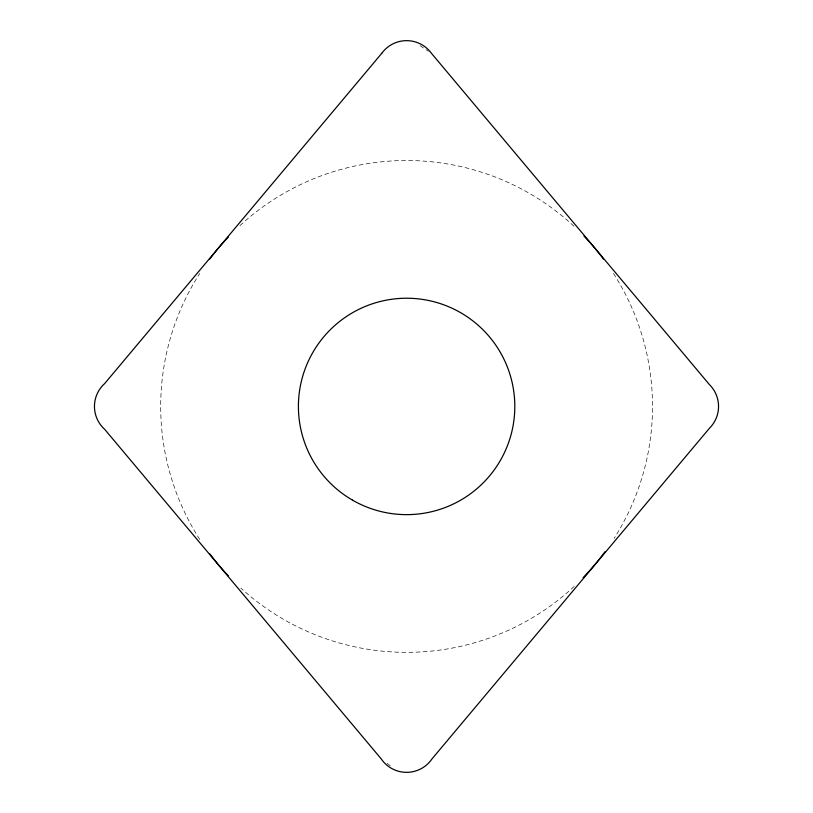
<?xml version="1.0" encoding="UTF-8"?>
<svg xmlns="http://www.w3.org/2000/svg" width="813" height="813" viewBox="0 0 813 813"><rect width="100%" height="100%" fill="white"/><g stroke="black" fill="none" stroke-linecap="round" stroke-linejoin="round"><path stroke-width="0.61" stroke-dasharray="4.07 3.05" d="M420.077 45.691L428.36 51.249M387.049 763.326L390.951 766.293M613.48 273.483A245.912 245.912 0 0 1 614.161 538.328M574.181 586.417A245.912 245.912 0 0 1 240.882 588.114M199.734 539.385A245.912 245.912 0 0 1 199.734 273.483M239.957 225.597A245.912 245.912 0 0 1 574.181 226.451"/><path stroke-width="1.22" d="M604.963 551.793A245.912 245.912 0 0 1 583.134 577.637M228.351 575.828A245.912 245.912 0 0 1 209.744 553.805M209.744 259.062A245.912 245.912 0 0 1 228.351 237.04M584.008 236.136A245.912 245.912 0 0 1 603.47 259.062M381.754 53.333L104.603 383.634A30.691 30.691 0 0 0 104.603 429.234L381.195 758.864A30.691 30.691 0 0 0 432.018 758.864L709.444 428.248A30.691 30.691 0 0 0 709.444 384.62L431.459 53.333A30.691 30.691 0 0 0 381.754 53.333M352.507 500.137A108.2 108.2 0 0 0 514.812 406.439A108.2 108.2 0 0 0 352.507 312.731A108.2 108.2 0 0 0 352.507 500.137"/></g></svg>
